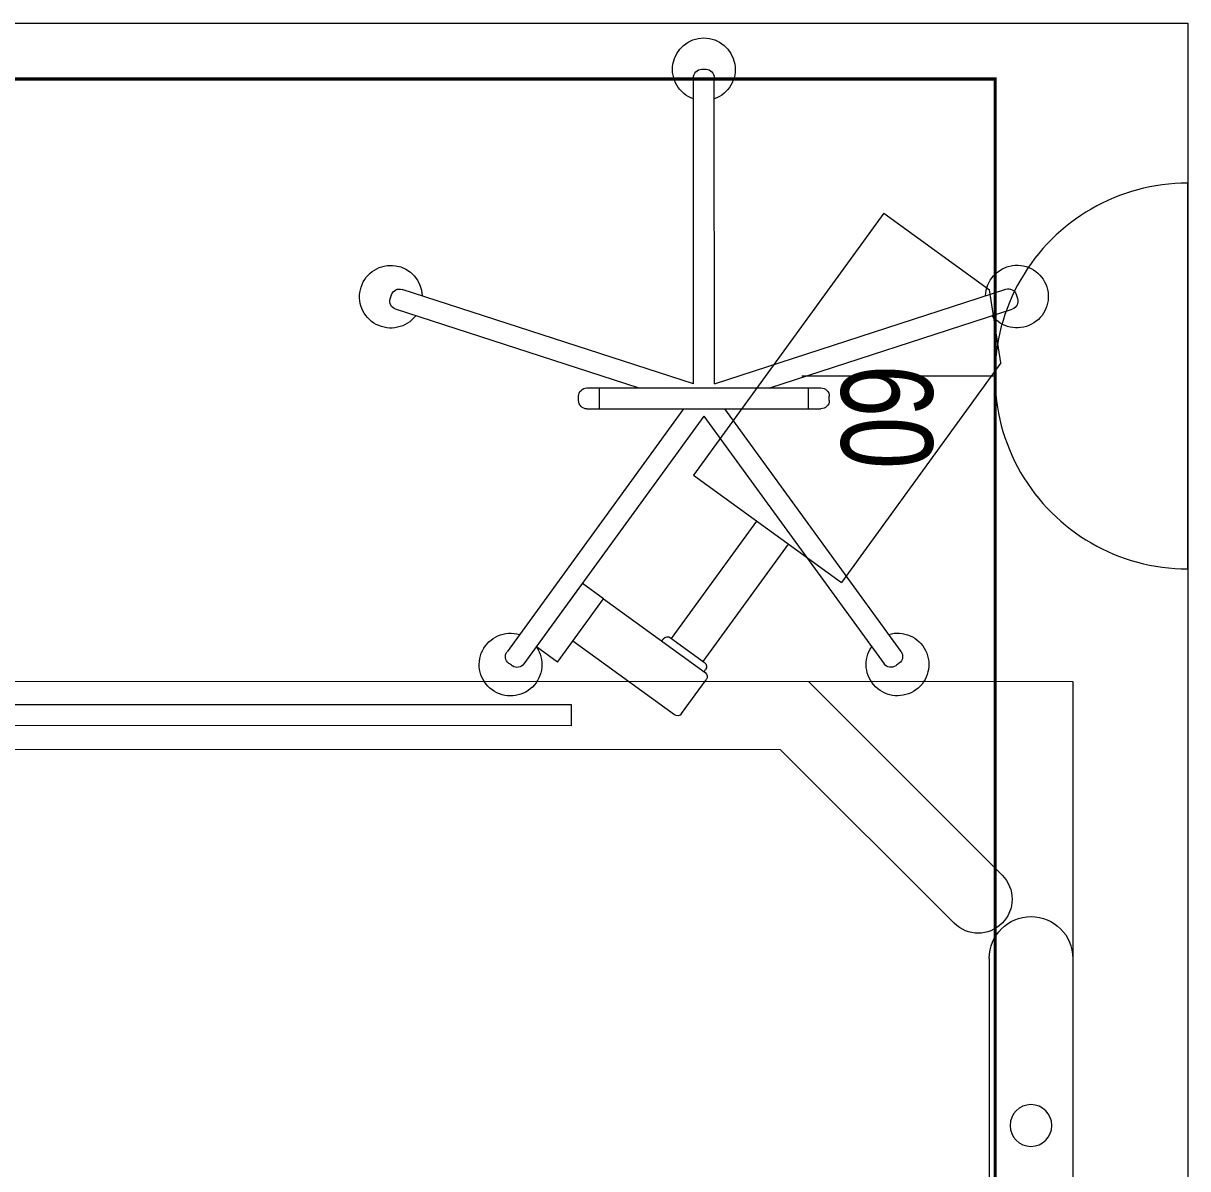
# Model space of a CAD drawing. Header units: metres. Extents: x 75097 to 220695, y -1557923 to -1361206.
# Drawn here: x 105086 to 106200, y -1459521 to -1458424 of the extents above; entities that cross this region are included whole.
import ezdxf

# ---------------------------------------------------------------- set-up
doc = ezdxf.new("R2010")
doc.units = ezdxf.units.M
doc.layers.get('0').update_dxf_attribs({"lineweight": 0})
for name, color, linetype, lineweight in [('A-100 - Copy$0$Medical Equipment and Furniture', 8, 'Continuous', 0), ('A-100 - Copy$0$Medical Equipment and Furniture1', 8, 'Continuous', 5), ('A-100 - Copy$0$Walls', 8, 'Continuous', 0)]:
    doc.layers.add(name, color=color, linetype=linetype, lineweight=lineweight)
doc.layers.add('E-POWR', color=7, linetype='Continuous', lineweight=9, true_color=0x4e7e3e)
doc.styles.add('A-100 - Copy$0$X3G_ENTITY_257CFD', font='swisscl.ttf', dxfattribs={"height": 200})

# ---------------------------------------------------------------- blocks, each defined once
blk = doc.blocks.new('NORMAL SOCKET')
at = {"layer": 'E-POWR'}
for p, q in [((0, 307.7), (0, 615.4)), ((-307.7, 0), (307.7, 0))]:
    blk.add_line(p, q, dxfattribs=at)
blk.add_ellipse((0, 0), major_axis=(32.8, 305.9), ratio=1, start_param=4.81904, end_param=7.960633, dxfattribs=at)
blk = doc.blocks.new('A-100 - Copy$0$HF12177-P')
for p, q in [((0, 0), (-0.1724, 0.2372)), ((0, 0), (0.1724, 0.2372)), ((-0.0196, -0.007), (-0.1885, 0.2255)), ((0.0196, -0.007), (0.1885, 0.2255)), ((-0.112, -0.007), (0.112, -0.007)), ((-0.1, -0.007), (-0.1, -0.027)), ((0.1, -0.007), (0.1, -0.027)), ((-0.12, -0.015), (-0.12, -0.019)), ((0.12, -0.015), (0.12, -0.019)), ((-0.0631, -0.027), (-0.2951, -0.1024)), ((-0.01, -0.0308), (-0.2889, -0.1214)), ((-0.112, -0.027), (0.112, -0.027)), ((-0.01, -0.0308), (-0.01, -0.324)), ((0.01, -0.0308), (0.01, -0.324)), ((0.01, -0.0308), (0.2889, -0.1214)), ((0.0631, -0.027), (0.2951, -0.1024))]:
    blk.add_line(p, q)
for centre, radius, start, end in [((-0.1852, 0.2378), 0.03, 325.4712, 286.5288), ((0.1852, 0.2378), 0.03, 253.4712, 214.5288), ((-0.1821, 0.2302), 0.008, 126.3733, 216), ((0, -0.017), 0.315, 125.6267, 126.3733), ((-0.1788, 0.2325), 0.008, 36, 125.6267), ((0.1788, 0.2325), 0.008, 54.3733, 144), ((0, -0.017), 0.315, 53.6267, 54.3733), ((0.1821, 0.2302), 0.008, 324, 53.6267), ((-0.112, -0.015), 0.008, 90, 180), ((0.112, -0.015), 0.008, 0, 90), ((-0.112, -0.019), 0.008, 180, 270), ((0.112, -0.019), 0.008, 270, 0), ((-0.2996, -0.1144), 0.03, 37.4712, 358.5288), ((0.2996, -0.1144), 0.03, 181.4712, 142.5288), ((-0.2926, -0.11), 0.008, 108, 197.6267), ((0.2926, -0.11), 0.008, 342.3733, 72), ((0, -0.017), 0.315, 197.6267, 198.3733), ((-0.2914, -0.1138), 0.008, 198.3733, 288), ((0.2914, -0.1138), 0.008, 252, 341.6267), ((0, -0.017), 0.315, 341.6267, 342.3733), ((0, -0.332), 0.03, 109.4712, 70.5288), ((-0.002, -0.324), 0.008, 180, 269.6267), ((0, -0.017), 0.315, 269.6267, 270.3733), ((0.002, -0.324), 0.008, 270.3733, 0)]:
    blk.add_arc(centre, radius, start, end)
blk = doc.blocks.new('A-100 - Copy$0$MONITOR ARM PLAN')
for p, q in [((0.025, -0.49375, 0), (0.025, -0.18375, 0)), ((0.025, -0.18375, 0), (0.2, -0.18375, 0)), ((0.2, -0.44375, 0), (0.2, -0.18375, 0)), ((0.2, -0.44375, 0), (0.15, -0.49375, 0)), ((0.025, -0.49375, 0), (0.15, -0.49375, 0))]:
    blk.add_line(p, q)
at = {"layer": 'A-100 - Copy$0$Medical Equipment and Furniture1'}
for p, q in [((0.025, 0.0375), (0, 0.0375)), ((0, 0.0375), (0, -0.0375)), ((0.025, 0.0375), (0.025, -0.0375)), ((0.145, 0.0125), (0.025, 0.0125)), ((0.15, 0.0075), (0.15, -0.0325)), ((0.025, -0.0375), (0, -0.0375)), ((0.025, -0.0375), (0.145, -0.0375)), ((0.09375, -0.0375), (0.09375, -0.04)), ((0.14375, -0.0375), (0.14375, -0.04)), ((0.09875, -0.045), (0.13875, -0.045)), ((0.1, -0.045), (0.1, -0.18375)), ((0.1375, -0.045), (0.1375, -0.18375))]:
    blk.add_line(p, q, dxfattribs=at)
for centre, start, end in [((0.145, 0.0075, 0), 0, 90), ((0.145, -0.0325), 270, 0), ((0.09875, -0.04), 180, 270), ((0.13875, -0.04), 270, 360)]:
    blk.add_arc(centre, 0.005, start, end, dxfattribs=at)
blk = doc.blocks.new('A-100 - Copy$0$HF16786E-P')
at = {"layer": 'A-100 - Copy$0$Medical Equipment and Furniture1'}
for p, q in [((0, -0.425), (0, 0.425)), ((-0.08, -0.16), (-0.08, 0.16)), ((-0.1136, -0.1936), (-0.28, -0.36)), ((-0.0676, -0.2396), (-0.2531, -0.425)), ((-1.86, -0.36), (-0.28, -0.36)), ((-0.48, -0.3825), (-1.66, -0.3825)), ((-0.48, -0.3825), (-0.48, -0.4025)), ((-0.48, -0.4025), (-1.66, -0.4025)), ((-2.14, -0.425), (0, -0.425))]:
    blk.add_line(p, q, dxfattribs=at)
blk.add_circle((-0.04, 0), 0.02, dxfattribs=at)
for centre, radius, start, end in [((-0.04, -0.16), 0.04, 180, 0), ((-0.0906, -0.2166), 0.0325, 315, 135)]:
    blk.add_arc(centre, radius, start, end, dxfattribs=at)
blk = doc.blocks.new('A-100 - Copy')
at = {"layer": 'A-100 - Copy$0$Walls'}
for p, q in [((106200.3, -1458424.4, 2.4), (102400.3, -1458424.4, 2.4)), ((106200.3, -1458424.2, 2.4), (106200.3, -1464754.7, 2.4))]:
    blk.add_line(p, q, dxfattribs=at)
at = {"layer": 'A-100 - Copy$0$Medical Equipment and Furniture', "extrusion": (1.39405e-12, 1.92689e-13, -1), "xscale": 1000.000000000002, "yscale": 1000.000000000002, "zscale": -1000, "rotation": 179.9850316752829}
blk.add_blockref('A-100 - Copy$0$HF12177-P', (-105737.3, -1458800.3, -2.4), dxfattribs=at)
at = {"layer": 'A-100 - Copy$0$Medical Equipment and Furniture', "zscale": 1000}
for name, p, xscale, yscale, rotation in [('A-100 - Copy$0$MONITOR ARM PLAN', (105599, -1458990.9, 2.4), -999.999999999998, 999.999999999998, 144.0149683247205), ('A-100 - Copy$0$HF16786E-P', (106090.3, -1459479.4, 2.4), -1000.000000000002, 1000.000000000002, 179.9850063405835)]:
    blk.add_blockref(name, p, dxfattribs=dict(at, xscale=xscale, yscale=yscale, rotation=rotation))
at = {"layer": 'A-100 - Copy$0$Medical Equipment and Furniture', "insert": (105867.5, -1458801, 2.4), "char_height": 87.47, "attachment_point": 8, "rotation": 270, "style": 'A-100 - Copy$0$X3G_ENTITY_257CFD'}
blk.add_mtext('60', dxfattribs=at)

msp = doc.modelspace()

# ---------------------------------------------------------------- linework, layer by layer
at = {"layer": 'E-POWR', "const_width": 3, "elevation": 2.4}
msp.add_lwpolyline([(101301.6, -1469493.1), (103357.4, -1469493.1), (106015.7, -1469501.2), (106015.7, -1467084.4), (106015.7, -1464173.3), (106016.1, -1461849.7), (106016.1, -1460882), (106016, -1459903.3), (106016, -1458477.5), (100683.9, -1458477.5), (100683.9, -1459987.1), (100165.7, -1459987.1), (100165.7, -1461482.9)], dxfattribs=at)

# ---------------------------------------------------------------- block references
at = {"layer": 'E-POWR', "color": 85, "xscale": 0.6, "yscale": 0.6, "zscale": 0.6, "rotation": 90}
msp.add_blockref('NORMAL SOCKET', (106200.3, -1458761.9, 2.4), dxfattribs=at)

# ---------------------------------------------------------------- next in the draw order: block references
msp.add_blockref('A-100 - Copy', (0, 0))

doc.saveas('drawing.dxf')
